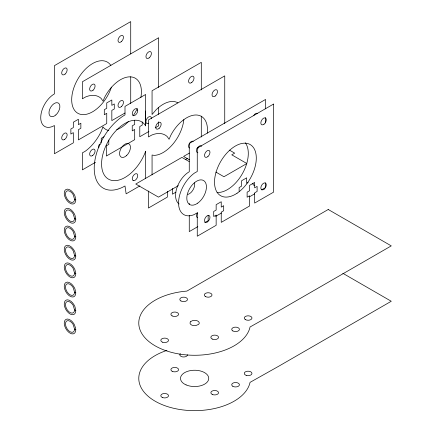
<?xml version="1.0" encoding="UTF-8"?>
<svg xmlns="http://www.w3.org/2000/svg" width="432" height="432" viewBox="0 0 432 432"><rect width="100%" height="100%" fill="white"/><g stroke="black" fill="none" stroke-linecap="round" stroke-linejoin="round"><path stroke-width="0.65" d="M145.589 178.589L145.589 151.189L145.276 152.253A33.113 19.116 -60 0 1 109.949 179.842A33.113 19.116 -60 0 1 109.949 138.418A33.113 19.116 -60 0 1 145.276 125.215L145.589 125.917L145.638 94.473L124.999 106.391L124.999 114.896A43.529 25.132 -60 0 0 94.219 168.21A43.529 25.132 -60 0 0 124.999 185.981L126.133 193.833L139.865 185.906M124.999 113.006L111.834 120.604L111.834 110.392L114.286 108.972L114.286 103.939L111.834 105.354L111.834 99.981L106.747 102.919L106.747 108.292L104.296 109.706L104.296 114.745L106.747 113.324L106.747 123.541L78.408 139.903L78.408 129.686L80.86 128.272L80.86 123.239L78.408 124.654L78.408 119.275L73.321 122.213L73.321 127.591L70.87 129.006L70.87 134.039L73.321 132.624L73.321 142.841L54.432 153.749L54.432 125.512A19.37 11.183 -60 0 1 40.732 117.607A19.37 11.183 -60 0 1 54.432 93.884L54.432 65.648L130.723 21.6L130.723 53.881M104.09 136.717L101.266 138.348L101.266 143.051M100.283 144.288L98.815 145.141L98.815 147.658M95.542 162.281L82.372 169.879L82.372 152.869L85.277 151.216A33.399 19.283 -60 0 0 101.002 131.841L102.967 126.841L103.307 127.413A29.543 17.059 -60 0 0 108.821 130.545M148.937 131.452L139.779 136.739L139.779 126.522L142.231 125.107L142.231 121.964M155.234 127.818L158.668 125.831L158.668 121.797M189.367 153.085L183.573 156.433L189.373 159.781M196.9 148.732L198.639 147.733M185.657 159.467L187.396 158.468M178.33 185.674L158.474 197.138L135.767 184.032L181.91 157.394L189.189 161.595M175.894 192.181L172.427 194.184L172.427 188.438M248.141 182.353L246.667 183.2L246.667 177.827L241.58 180.765L241.58 186.138L239.128 187.553L239.128 191.333M197.851 226.638L189.265 231.595L189.265 215.46M204.719 222.669L208.159 220.687L208.159 215.579M215.557 216.416L221.341 213.073M249.529 196.798L254.68 193.822M261.554 189.859L265.561 187.547L265.561 182.839M229.441 150.12L234.679 153.144L231.773 154.823L246.85 163.528L223.96 176.742L215.843 172.055M342.824 273.294L391.268 301.261L278.64 366.282L250.052 382.363A55.852 32.249 0 0 1 163.642 405.227A55.852 32.249 0 0 1 166.963 350.384M74.552 199.206L73.219 194.729A6.421 3.71 60 0 0 66.074 191.695A6.421 3.71 60 0 0 68.834 200.972A6.421 3.71 60 0 0 74.552 199.206L75.789 199.919L75.011 196.139L74.093 194.227A8.17 4.72 60 0 0 65.005 190.361A8.17 4.72 60 0 0 68.515 202.165A8.17 4.72 60 0 0 75.789 199.919M74.552 218.398L73.219 213.921A6.421 3.71 60 0 0 66.074 210.886A6.421 3.71 60 0 0 68.834 220.163A6.421 3.71 60 0 0 74.552 218.398L75.789 219.116L75.011 215.33L74.093 213.419A8.17 4.72 60 0 0 65.005 209.552A8.17 4.72 60 0 0 68.515 221.357A8.17 4.72 60 0 0 75.789 219.116M74.552 236.131L73.219 231.655A6.421 3.71 60 0 0 66.074 228.62A6.421 3.71 60 0 0 68.834 237.897A6.421 3.71 60 0 0 74.552 236.131L75.789 236.844L75.011 233.064L74.093 231.152A8.17 4.72 60 0 0 65.005 227.286A8.17 4.72 60 0 0 68.515 239.09A8.17 4.72 60 0 0 75.789 236.844M74.552 255.323L73.219 250.846A6.421 3.71 60 0 0 66.074 247.811A6.421 3.71 60 0 0 68.834 257.089A6.421 3.71 60 0 0 74.552 255.323L75.789 256.036L75.011 252.256L74.093 250.344A8.17 4.72 60 0 0 65.005 246.478A8.17 4.72 60 0 0 68.515 258.282A8.17 4.72 60 0 0 75.789 256.036M74.552 272.986L73.219 268.51A6.421 3.71 60 0 0 66.074 265.475A6.421 3.71 60 0 0 68.834 274.752A6.421 3.71 60 0 0 74.552 272.986L75.789 273.699L75.011 269.919L74.093 268.007A8.17 4.72 60 0 0 65.005 264.141A8.17 4.72 60 0 0 68.515 275.945A8.17 4.72 60 0 0 75.789 273.699M74.552 292.178L73.219 287.701A6.421 3.71 60 0 0 66.074 284.666A6.421 3.71 60 0 0 68.834 293.944A6.421 3.71 60 0 0 74.552 292.178L75.789 292.891L75.011 289.111L74.093 287.199A8.17 4.72 60 0 0 65.005 283.333A8.17 4.72 60 0 0 68.515 295.137A8.17 4.72 60 0 0 75.789 292.891M74.552 309.911L73.219 305.435A6.421 3.71 60 0 0 66.074 302.395A6.421 3.71 60 0 0 68.834 311.677A6.421 3.71 60 0 0 74.552 309.911L75.789 310.624L75.011 306.844L74.093 304.933A8.17 4.72 60 0 0 65.005 301.066A8.17 4.72 60 0 0 68.515 312.871A8.17 4.72 60 0 0 75.789 310.624M74.552 329.103L73.219 324.626A6.421 3.71 60 0 0 66.074 321.586A6.421 3.71 60 0 0 68.834 330.869A6.421 3.71 60 0 0 74.552 329.103L75.789 329.816L75.589 327.974L74.093 324.124A8.17 4.72 60 0 0 65.005 320.258A8.17 4.72 60 0 0 68.515 332.062A8.17 4.72 60 0 0 75.789 329.816M145.589 111.008L145.638 125.744M265.561 108.864L265.561 99.446L189.265 143.494L189.265 171.731A19.37 11.183 -60 0 0 176.753 188.336A19.37 11.183 -60 0 0 179.091 204.001M265.561 117.607L265.561 122.985M224.743 123.628L224.743 75.881L148.446 119.929L148.446 136.944L151.708 135.086A33.399 19.283 -60 0 1 167.292 136.663L169.085 139.282L170.71 135.464A29.543 17.059 -60 0 1 195.091 115.015A29.543 17.059 -60 0 1 207.306 133.148M201.296 89.915L201.296 62.343L152.064 90.763L152.064 114.491L156.168 109.706A29.543 17.059 -60 0 1 177.854 102.794M201.296 116.143L201.296 136.993M189.265 203.359L189.265 204.703M167.341 191.376L167.341 197.122L148.446 208.03L148.446 191.014M158.668 87.502L158.668 37.735L82.372 81.783L82.372 98.793L85.633 96.941A33.399 19.283 -60 0 1 101.218 98.518L103.016 101.137L104.636 97.319A29.543 17.059 -60 0 1 129.956 76.837A29.543 17.059 -60 0 1 140.859 97.573M158.668 107.676L158.668 114.399M152.064 174.89L152.064 155.023L154.154 155.38A29.543 17.059 -60 0 0 183.859 119.61M134.692 120.393L134.692 124.427L132.241 125.842L132.241 130.874L134.692 129.46L134.692 139.676L106.353 156.038L106.353 145.822L108.805 144.407L108.805 140M130.723 76.745L130.723 103.648M245.36 142.814A29.543 17.059 -60 0 1 242.314 173.821A29.543 17.059 -60 0 1 217.042 192.445M194.53 182.876A7.706 4.45 -60 0 1 187.855 194.438M197.894 152.777A3.856 2.225 -60 0 1 197.327 148.149A3.856 2.225 -60 0 1 201.614 146.329M253.816 115.355A3.856 2.225 -60 0 1 257.656 113.524M197.494 217.706A3.856 2.225 -60 0 1 197.705 212.598M254.864 185.22A3.856 2.225 -60 0 1 252.844 183.352M189.378 148.009A3.856 2.225 -60 0 1 189.378 143.559A3.856 2.225 -60 0 1 193.228 141.334M111.434 87.167A29.543 17.059 -60 0 1 79.898 114.167A29.543 17.059 -60 0 1 78.937 77.279A29.543 17.059 -60 0 1 110.867 65.459M148.678 123.212A3.856 2.225 -60 0 1 145.951 121.635A3.856 2.225 -60 0 1 148.678 116.915A3.856 2.225 -60 0 1 151.405 118.492M137.257 108.578A29.543 17.059 -60 0 1 133.094 115.819M128.347 121.657A29.543 17.059 -60 0 1 116.716 129.724M187.504 354.758A3.856 2.225 0 0 1 182.655 356.908A3.856 2.225 0 0 1 180.317 353.646M137.716 110.587L137.619 111.456A3.856 2.225 -60 0 1 133.947 115.668A3.856 2.225 -60 0 1 132.629 111.947L133.061 111.046A3.856 2.225 -60 0 1 136.031 108.648A3.856 2.225 -60 0 1 137.716 110.587M190.69 321.619L190.193 322.256A4.622 2.668 0 0 0 195.685 325.62L198.558 324.421A4.622 2.668 0 0 0 197.991 321.192A4.622 2.668 0 0 0 192.429 320.668L190.69 321.619M273.553 104.063L197.257 148.111L197.257 171.499L194.557 173.005A25.531 14.742 -60 0 0 178.567 202.608A25.531 14.742 -60 0 0 193.973 214.677L197.257 212.841L197.257 236.207L216.151 225.299L216.151 215.087L213.7 216.502L213.7 211.469L216.151 210.049L216.151 204.676L221.238 201.739L221.238 207.117L223.69 205.697L223.69 210.735L221.238 212.15L221.238 222.367L249.572 206.005L249.572 195.788L247.12 197.203L247.12 192.17L249.572 190.755L249.572 185.377L254.659 182.439L254.659 187.817L257.11 186.403L257.11 191.435L254.659 192.85L254.659 203.067L273.553 192.159L273.553 104.063M328.228 209.493L186.91 291.082A55.852 32.249 0 0 0 138.845 324.675A55.852 32.249 0 0 0 192.618 355.25A55.852 32.249 0 0 0 250.052 326.986L278.64 310.905L391.268 245.884L328.228 209.493M133.229 180.603L132.748 180.268A3.856 2.225 -60 0 1 133.742 175.106A3.856 2.225 -60 0 1 137.554 174.641L137.705 175.36A3.856 2.225 -60 0 1 136.237 179.264A3.856 2.225 -60 0 1 133.229 180.603M237.049 193.234A29.543 17.059 -60 0 0 252.617 146.529A29.543 17.059 -60 0 0 216.551 170.64A29.543 17.059 -60 0 0 237.049 193.234M207.954 156.508A3.856 2.225 -60 0 0 209.174 150.541A3.856 2.225 -60 0 0 204.617 154.586A3.856 2.225 -60 0 0 207.954 156.508M264.033 124.189A3.856 2.225 -60 0 0 265.648 118.136A3.856 2.225 -60 0 0 260.998 121.77A3.856 2.225 -60 0 0 264.033 124.189M207.473 221.908A3.856 2.225 -60 0 0 209.488 215.816A3.856 2.225 -60 0 0 204.784 218.981A3.856 2.225 -60 0 0 207.473 221.908M264.265 189.022A3.856 2.225 -60 0 0 265.486 183.055A3.856 2.225 -60 0 0 260.928 187.094A3.856 2.225 -60 0 0 264.265 189.022M197.743 203.132A13.873 8.008 -60 0 0 204.498 181.229A13.873 8.008 -60 0 0 187.623 193.217A13.873 8.008 -60 0 0 197.743 203.132M191.776 82.474A3.856 2.225 -60 0 0 193.39 76.421A3.856 2.225 -60 0 0 188.741 80.05A3.856 2.225 -60 0 0 191.776 82.474M65.124 74.05A3.856 2.225 -60 0 0 66.35 68.078A3.856 2.225 -60 0 0 61.787 72.122A3.856 2.225 -60 0 0 65.124 74.05M64.643 139.45A3.856 2.225 -60 0 0 66.663 133.358A3.856 2.225 -60 0 0 61.96 136.517A3.856 2.225 -60 0 0 64.643 139.45M121.441 106.564A3.856 2.225 -60 0 0 122.661 100.591A3.856 2.225 -60 0 0 118.103 104.636A3.856 2.225 -60 0 0 121.441 106.564M121.208 41.731A3.856 2.225 -60 0 0 122.823 35.678A3.856 2.225 -60 0 0 118.174 39.307A3.856 2.225 -60 0 0 121.208 41.731M55.841 114.961A7.706 4.45 -60 0 0 58.282 103.021A7.706 4.45 -60 0 0 49.167 111.11A7.706 4.45 -60 0 0 55.841 114.961M159.143 128.331A3.856 2.225 -60 0 0 160.364 122.359A3.856 2.225 -60 0 0 155.806 126.403A3.856 2.225 -60 0 0 159.143 128.331M215.228 96.012A3.856 2.225 -60 0 0 216.837 89.959A3.856 2.225 -60 0 0 212.193 93.587A3.856 2.225 -60 0 0 215.228 96.012M92.588 155.585A3.856 2.225 -60 0 0 94.608 149.494A3.856 2.225 -60 0 0 89.905 152.653A3.856 2.225 -60 0 0 92.588 155.585M93.069 90.185A3.856 2.225 -60 0 0 94.289 84.213A3.856 2.225 -60 0 0 89.732 88.258A3.856 2.225 -60 0 0 93.069 90.185M149.153 57.866A3.856 2.225 -60 0 0 150.768 51.813A3.856 2.225 -60 0 0 146.119 55.442A3.856 2.225 -60 0 0 149.153 57.866M126.409 155.704A7.706 4.45 -60 0 0 128.849 143.764A7.706 4.45 -60 0 0 119.734 151.853A7.706 4.45 -60 0 0 126.409 155.704M205.432 296.541A3.856 2.225 0 0 0 211.88 295.542A3.856 2.225 0 0 0 207.16 292.815A3.856 2.225 0 0 0 205.432 296.541M245.398 319.61A3.856 2.225 0 0 0 251.845 318.616A3.856 2.225 0 0 0 247.126 315.889A3.856 2.225 0 0 0 245.398 319.61M162.724 342.252A3.856 2.225 0 0 0 168.502 340.324A3.856 2.225 0 0 0 162.724 338.402A3.856 2.225 0 0 0 162.724 342.252M232.843 330.928A3.856 2.225 0 0 0 239.29 329.929A3.856 2.225 0 0 0 234.565 327.208A3.856 2.225 0 0 0 232.843 330.928M180.927 300.953A3.856 2.225 0 0 0 187.375 299.959A3.856 2.225 0 0 0 182.655 297.232A3.856 2.225 0 0 0 180.927 300.953M212.242 339.055A3.856 2.225 0 0 0 218.495 337.705A3.856 2.225 0 0 0 213.349 335.254A3.856 2.225 0 0 0 212.242 339.055M172.136 315.905A3.856 2.225 0 0 0 178.497 314.739A3.856 2.225 0 0 0 173.567 312.142A3.856 2.225 0 0 0 172.136 315.905M212.242 394.427A3.856 2.225 0 0 0 218.495 393.082A3.856 2.225 0 0 0 213.349 390.631A3.856 2.225 0 0 0 212.242 394.427M246.191 375.343A3.856 2.225 0 0 0 251.975 373.415A3.856 2.225 0 0 0 246.191 371.488A3.856 2.225 0 0 0 246.191 375.343M232.843 386.305A3.856 2.225 0 0 0 239.29 385.306A3.856 2.225 0 0 0 234.565 382.585A3.856 2.225 0 0 0 232.843 386.305M172.136 371.282A3.856 2.225 0 0 0 178.497 370.116A3.856 2.225 0 0 0 173.567 367.519A3.856 2.225 0 0 0 172.136 371.282M162.724 397.629A3.856 2.225 0 0 0 168.502 395.701A3.856 2.225 0 0 0 162.724 393.773A3.856 2.225 0 0 0 162.724 397.629M186.084 384.896A14.132 8.159 0 0 0 208.64 379.42A14.132 8.159 0 0 0 189.146 370.877A14.132 8.159 0 0 0 186.084 384.896"/></g></svg>
